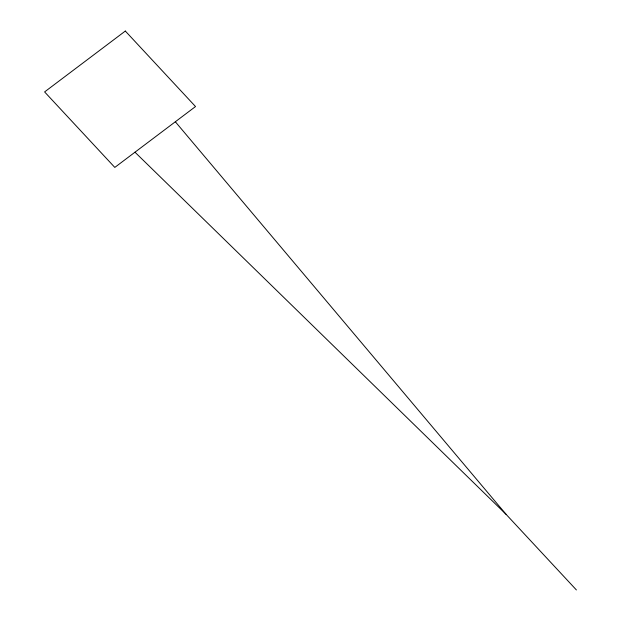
<?xml version="1.0" encoding="UTF-8"?>
<svg xmlns="http://www.w3.org/2000/svg" width="621" height="621" viewBox="0 0 621 621"><rect width="100%" height="100%" fill="white"/><g stroke="black" fill="none" stroke-linecap="round" stroke-linejoin="round"><path stroke-width="0.93" d="M134.982 152.199L506.193 514.452L576.397 589.95M175.339 121.763L506.193 514.452M125.318 31.05L44.603 91.916L114.807 167.414L195.522 106.548L125.318 31.05"/></g></svg>
